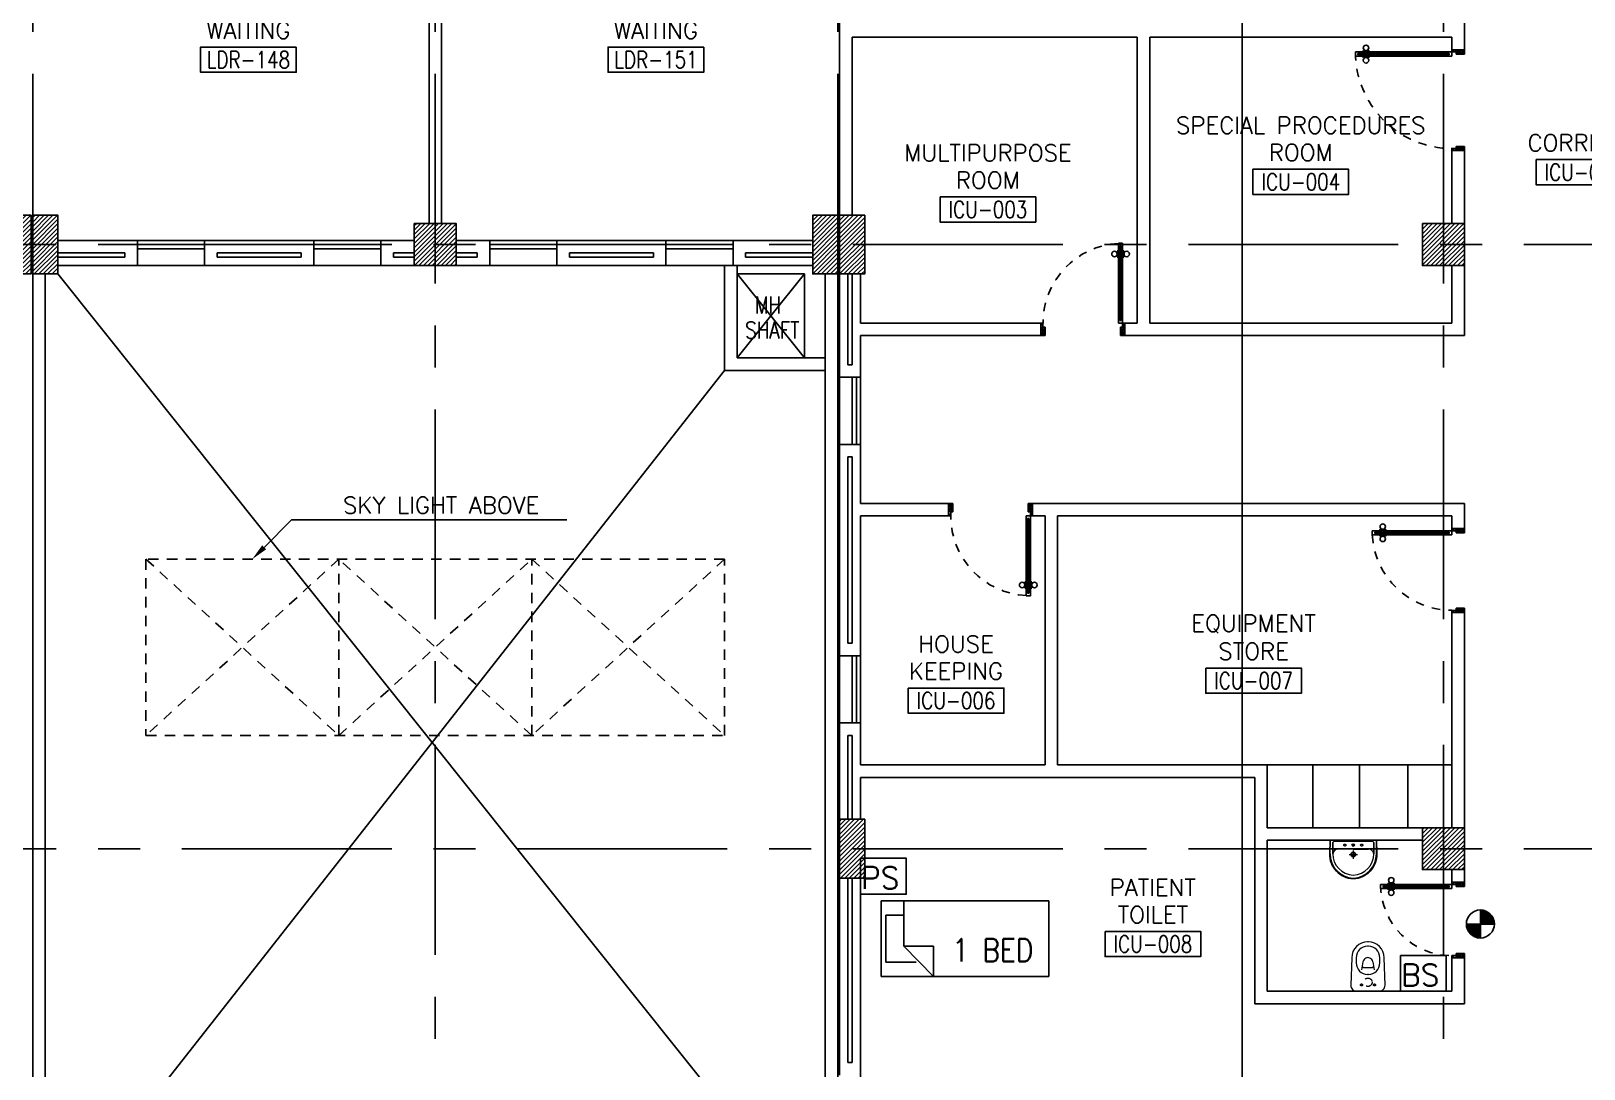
# Model space of a CAD drawing. Extents: x 275967.8 to 276060, y 57291.9 to 57371.4.
# Drawn here: x 276010.74 to 276029.25, y 57310.54 to 57322.91 of the extents above; entities that cross this region are included whole.
import ezdxf
from ezdxf.enums import TextEntityAlignment as Align

# ---------------------------------------------------------------- set-up
doc = ezdxf.new("R2010")
doc.units = 0
doc.header["$MEASUREMENT"] = 0
for name, pattern in [('CENTERX2', [4, 2.5, -0.5, 0.5, -0.5]), ('DASHED', [0.75, 0.5, -0.25]), ('HIDDEN', [0.375, 0.25, -0.125]), ('HIDDEN2', [0.1875, 0.125, -0.0625])]:
    doc.linetypes.add(name, pattern=pattern)
doc.layers.get('0').update_dxf_attribs({"color": 11, "linetype": 'CONTINUOUS'})
for name, color, linetype in [('AXES', 11, 'CENTERX2'), ('COL', 11, 'CONTINUOUS'), ('COUNTER', 11, 'CONTINUOUS'), ('DOOR', 11, 'CONTINUOUS'), ('E-SYSTEM', 4, 'CONTINUOUS'), ('FIX', 11, 'CONTINUOUS'), ('FUR', 11, 'CONTINUOUS'), ('HAT', 11, 'CONTINUOUS'), ('HIDDEN', 11, 'HIDDEN2'), ('INSUL', 11, 'CONTINUOUS'), ('RM-BOX', 11, 'CONTINUOUS'), ('RM-IND', 11, 'CONTINUOUS'), ('RM-NAME', 11, 'CONTINUOUS'), ('RM-NO', 11, 'CONTINUOUS'), ('ROOF', 11, 'CONTINUOUS'), ('RS20', 11, 'CONTINUOUS'), ('SHAFT', 11, 'CONTINUOUS'), ('SUNI-FUR', 11, 'CONTINUOUS'), ('WALL', 11, 'CONTINUOUS'), ('WIN', 11, 'CONTINUOUS')]:
    doc.layers.add(name, color=color, linetype=linetype)
doc.styles.add('ROMANS', font='ROMANS.shx', dxfattribs={"width": 0.6})
doc.styles.add('RS20', font='ROMANS.shx', dxfattribs={"height": 0.2})

# ---------------------------------------------------------------- blocks, each defined once
blk = doc.blocks.new('*X74')
at = {"color": 0}
for p, q in [((61359, 139901), (61808, 140350)), ((61359, 139954), (61755, 140350)), ((61359, 140007), (61702, 140350)), ((61359, 140060), (61649, 140350)), ((61359, 140113), (61596, 140350)), ((61359, 140166), (61543, 140350)), ((61359, 140219), (61490, 140350)), ((61359, 140272), (61437, 140350)), ((61359, 140325), (61384, 140350)), ((61361, 139850), (61859, 140348)), ((61414, 139850), (61859, 140295)), ((61467, 139850), (61859, 140242)), ((61520, 139850), (61859, 140189)), ((61573, 139850), (61859, 140136)), ((61626, 139850), (61859, 140083)), ((61679, 139850), (61859, 140030)), ((61732, 139850), (61859, 139977)), ((61785, 139850), (61859, 139924)), ((61838, 139850), (61859, 139871))]:
    blk.add_line(p, q, dxfattribs=at)
blk = doc.blocks.new('RM1')
at = {"layer": 'RM-BOX'}
blk.add_lwpolyline([(570, -200), (-570, -200), (-570, -500), (570, -500)], close=True, dxfattribs=at)
at = {"layer": 'RM-NAME', "style": 'ROMANS'}
for tag, p in [('ROOMNAME1', (0, 324)), ('ROOMNAME2', (0, 0))]:
    blk.add_attdef(tag, text='', height=200, dxfattribs=at).set_placement(p, align=Align.MIDDLE)
at = {"layer": 'RM-NO', "style": 'ROMANS', "width": 0.8}
blk.add_attdef('ROOMNO', text='', height=200, dxfattribs=at).set_placement((0, -350), align=Align.MIDDLE)
blk = doc.blocks.new('COL50')
at = {"layer": 'COL'}
blk.add_lwpolyline([(-250, 250), (-250, -250), (250, -250), (250, 250)], close=True, dxfattribs=at)
blk = doc.blocks.new('*X91')
at = {"color": 0}
for p, q in [((80579, 132658), (81071, 133150)), ((80579, 132711), (81018, 133150)), ((80579, 132764), (80965, 133150)), ((80579, 132817), (80912, 133150)), ((80579, 132870), (80859, 133150)), ((80579, 132923), (80806, 133150)), ((80579, 132976), (80753, 133150)), ((80579, 133029), (80700, 133150)), ((80579, 133082), (80647, 133150)), ((80579, 133135), (80594, 133150)), ((80624, 132650), (81079, 133105)), ((80677, 132650), (81079, 133052)), ((80730, 132650), (81079, 132999)), ((80783, 132650), (81079, 132946)), ((80836, 132650), (81079, 132892)), ((80890, 132650), (81079, 132839)), ((80943, 132650), (81079, 132786)), ((80996, 132650), (81079, 132733)), ((81049, 132650), (81079, 132680))]:
    blk.add_line(p, q, dxfattribs=at)
blk = doc.blocks.new('C11')
at = {"layer": 'HAT'}
h = blk.add_hatch(dxfattribs=at)
h.set_pattern_fill('ANSI31', color=256, scale=300, style=0)
h.set_pattern_definition([(45, (-248556.182, -75061.005), (-26.5165043, 26.5165043), [])])
h.paths.add_polyline_path([(300, 700), (0, 700), (0, 350), (300, 350)])
h.paths.add_polyline_path([(300, 350), (0, 350), (0, 0), (300, 0)])
at = {"layer": 'COL'}
blk.add_lwpolyline([(300, 700), (300, 0), (0, 0), (0, 700)], close=True, dxfattribs=at)
blk = doc.blocks.new('C11D')
at = {"layer": 'COL', "linetype": 'ByBlock'}
for p in [(-320, 0), (0, 0)]:
    blk.add_blockref('C11', p, dxfattribs=at)
blk = doc.blocks.new('DOOR90')
at = {"layer": 'DOOR', "color": 0, "linetype": 'ByBlock'}
for p, q in [((-150, 0), (-150, -25)), ((-150, 0), (0, 0)), ((0, -50), (0, 0)), ((-1000, -25), (-1000, -75)), ((-1000, -75), (-1000, -25)), ((-950, -25), (-1000, -25)), ((-950, -75), (-1000, -75)), ((-970, -42), (-970, -58)), ((-950, -42), (-970, -42)), ((-950, -58), (-970, -58)), ((-950, -25), (-950, -42)), ((-950, -58), (-950, -75)), ((-918, -25), (-918, -18)), ((-828, -18), (-918, -18)), ((-918, -75), (-918, -82)), ((-828, -82), (-918, -82)), ((-905, -18), (-905, -9)), ((-905, -9), (-840, -9)), ((-905, -18), (-840, -18)), ((-905, -82), (-905, -91)), ((-905, -82), (-840, -82)), ((-905, -91), (-840, -91)), ((-840, -18), (-840, -9)), ((-840, -82), (-840, -91)), ((-828, -25), (-828, -18)), ((-828, -75), (-828, -82)), ((-200, -42), (-200, -25)), ((-200, -25), (-150, -25)), ((-180, -42), (-200, -42)), ((-200, -75), (-200, -58)), ((-200, -58), (-180, -58)), ((-150, -75), (-200, -75)), ((-180, -58), (-180, -42)), ((-150, -75), (-150, -25)), ((-150, -25), (-100, -25)), ((-100, -25), (-100, -50)), ((-100, -50), (0, -50)), ((-150, -900), (-150, -875)), ((-150, -875), (-100, -875)), ((0, -900), (-150, -900)), ((-150, -900), (0, -900)), ((-100, -850), (0, -850)), ((-100, -875), (-100, -850)), ((0, -850), (0, -900))]:
    blk.add_line(p, q, dxfattribs=at)
at = {"layer": 'DOOR', "color": 9, "linetype": 'ByBlock'}
for p, q in [((0, -50), (-114, 0)), ((0, -50), (-40, 0)), ((0, -50), (-100, -37)), ((0, -850), (-114, -900)), ((0, -850), (-100, -863)), ((0, -850), (-40, -900))]:
    blk.add_line(p, q, dxfattribs=at)
at = {"layer": 'DOOR', "linetype": 'ByBlock'}
for p, q in [((-200, -25), (-950, -25)), ((-200, -42), (-950, -42)), ((-200, -58), (-950, -58)), ((-950, -75), (-200, -75))]:
    blk.add_line(p, q, dxfattribs=at)
at = {"layer": 'DOOR', "color": 0, "linetype": 'ByBlock'}
for centre in [(-873, 24), (-873, -124)]:
    blk.add_circle(centre, 32.4, dxfattribs=at)
at = {"layer": 'DOOR', "color": 9, "linetype": 'ByBlock'}
for centre, radius, start, end in [((0, -50), 154, 161.1053, 166.2858), ((0, -50), 134, 158.1598, 169.28), ((0, -50), 94.4, 148.0182, 180), ((0, -50), 74.4, 137.7764, 180), ((0, -50), 114, 154.0838, 167.3774), ((0, -50), 54.4, 113.2074, 180), ((0, -50), 34.4, 90, 180), ((0, -50), 14.4, 90, 180), ((0, -850), 154, 193.7142, 198.8947), ((0, -850), 134, 190.72, 201.8402), ((0, -850), 94.4, 180, 211.9818), ((0, -850), 74.4, 180, 222.2236), ((0, -850), 54.4, 180, 246.7926), ((0, -850), 34.4, 180, 270), ((0, -850), 14.4, 180, 270)]:
    blk.add_arc(centre, radius, start, end, dxfattribs=at)
at = {"layer": 'DOOR', "linetype": 'HIDDEN', "ltscale": 0.5}
blk.add_arc((-150, -25), 850, 180, 270, dxfattribs=at)
blk = doc.blocks.new('DOOR100')
at = {"layer": 'DOOR', "color": 0, "linetype": 'ByBlock'}
for p, q in [((-25, 1300), (-75, 1300)), ((-75, 1300), (-25, 1300)), ((-75, 1250), (-75, 1300)), ((-25, 1250), (-25, 1300)), ((-82, 1205), (-91, 1205)), ((-91, 1205), (-91, 1140)), ((-82, 1140), (-91, 1140)), ((-75, 1218), (-82, 1218)), ((-82, 1128), (-82, 1218)), ((-82, 1205), (-82, 1140)), ((-75, 1128), (-82, 1128)), ((-58, 1250), (-75, 1250)), ((-42, 1270), (-58, 1270)), ((-58, 1250), (-58, 1270)), ((-42, 1250), (-42, 1270)), ((-25, 1250), (-42, 1250)), ((-25, 1218), (-18, 1218)), ((-25, 1128), (-18, 1128)), ((-18, 1128), (-18, 1218)), ((-18, 1205), (-9, 1205)), ((-18, 1205), (-18, 1140)), ((-18, 1140), (-9, 1140)), ((-9, 1205), (-9, 1140)), ((-75, 200), (-58, 200)), ((-75, 150), (-75, 200)), ((-58, 200), (-58, 180)), ((-42, 200), (-25, 200)), ((-42, 180), (-42, 200)), ((-25, 200), (-25, 150)), ((-1200, 0), (-1200, 150)), ((-1200, 150), (-1175, 150)), ((-1200, 150), (-1200, 0)), ((-1150, 0), (-1200, 0)), ((-1175, 150), (-1175, 100)), ((-1175, 100), (-1150, 100)), ((-1150, 100), (-1150, 0)), ((-75, 150), (-25, 150)), ((-58, 180), (-42, 180)), ((-50, 100), (-50, 0)), ((-25, 100), (-50, 100)), ((-50, 0), (0, 0)), ((0, 150), (-25, 150)), ((-25, 150), (-25, 100)), ((0, 150), (0, 0))]:
    blk.add_line(p, q, dxfattribs=at)
at = {"layer": 'DOOR', "linetype": 'ByBlock'}
for p, q in [((-75, 1250), (-75, 200)), ((-58, 200), (-58, 1250)), ((-42, 200), (-42, 1250)), ((-25, 200), (-25, 1250)), ((0, 0), (0, 150))]:
    blk.add_line(p, q, dxfattribs=at)
at = {"layer": 'DOOR', "color": 9, "linetype": 'ByBlock'}
for p, q in [((-1150, 0), (-1200, 114)), ((-1150, 0), (-1200, 40)), ((-1150, 0), (-1163, 100)), ((-50, 0), (0, 114)), ((-50, 0), (-37, 100)), ((-50, 0), (0, 40))]:
    blk.add_line(p, q, dxfattribs=at)
at = {"layer": 'DOOR', "color": 0, "linetype": 'ByBlock'}
for centre in [(-124, 1173), (24, 1173)]:
    blk.add_circle(centre, 32.4, dxfattribs=at)
at = {"layer": 'DOOR', "linetype": 'HIDDEN', "ltscale": 0.5}
blk.add_arc((-25, 150), 1150, 90, 180.0001, dxfattribs=at)
at = {"layer": 'DOOR', "color": 9, "linetype": 'ByBlock'}
for centre, radius, start, end in [((-1150, 0), 154, 103.7142, 108.8947), ((-1150, 0), 134, 100.72, 111.8402), ((-1150, 0), 94.4, 90, 121.9818), ((-1150, 0), 74.4, 90, 132.2236), ((-1150, 0), 54.4, 90, 156.7926), ((-1150, 0), 34.4, 90, 180), ((-1150, 0), 14.4, 90, 180), ((-50, 0), 94.4, 58.0182, 90), ((-50, 0), 74.4, 47.7764, 90), ((-50, 0), 54.4, 23.2074, 90), ((-50, 0), 34.4, 0, 90), ((-50, 0), 14.4, 0, 90), ((-50, 0), 134, 68.1598, 79.28), ((-50, 0), 114, 64.0838, 77.3774), ((-50, 0), 154, 71.1053, 76.2858)]:
    blk.add_arc(centre, radius, start, end, dxfattribs=at)
blk = doc.blocks.new('LAV1')
at = {"layer": 'FIX', "linetype": 'ByBlock', "ltscale": 0.3}
for p, q in [((-280, 210), (-275, 50)), ((-245, 210), (-245, 85)), ((245, 210), (245, 85)), ((280, 210), (275, 50)), ((0, 60), (-220, 60)), ((0, 60), (220, 60))]:
    blk.add_line(p, q, dxfattribs=at)
at = {"layer": 'FIX', "linetype": 'Continuous', "lineweight": 20}
for p, q in [((-275, 210), (-275, 50)), ((275, 210), (275, 50)), ((0, 50), (-275, 50)), ((0, 50), (-252, 50)), ((0, 155), (-181, 155)), ((0, 155), (181, 155)), ((0, 50), (252, 50)), ((0, 50), (275, 50))]:
    blk.add_line(p, q, dxfattribs=at)
at = {"layer": 'FIX', "linetype": 'DASHED', "lineweight": 20, "ltscale": 0.05}
for p, q in [((50, 220), (-50, 220)), ((0, 170), (0, 270)), ((0, 170), (0, 270))]:
    blk.add_line(p, q, dxfattribs=at)
at = {"layer": 'FIX', "lineweight": 20}
for p, q in [((16, 107), (-15, 107)), ((0, 92), (0, 123))]:
    blk.add_line(p, q, dxfattribs=at)
for centre, radius in [((0, 220), 29.5), ((0, 220), 22.5), ((0, 107), 15.5)]:
    blk.add_circle(centre, radius, dxfattribs=at)
at = {"layer": 'FIX', "linetype": 'HIDDEN', "lineweight": 20, "ltscale": 0.05}
for centre in [(-100, 107), (100, 107)]:
    blk.add_circle(centre, 12.4, dxfattribs=at)
at = {"layer": 'FIX', "linetype": 'ByBlock', "ltscale": 0.3}
for centre, radius, start, end in [((7, 220), 287, 91.3776, 182.0064), ((-7, 220), 287, 357.9936, 88.6224), ((-220, 85), 24.9, 179.7021, 269.9486), ((220, 85), 24.9, 270.0514, 0.2979)]:
    blk.add_arc(centre, radius, start, end, dxfattribs=at)
at = {"layer": 'FIX', "linetype": 'Continuous', "lineweight": 20}
for centre, radius, start, end in [((8, 217), 283, 91.6988, 181.351), ((8, 212), 253, 91.7328, 180.4884), ((-8, 217), 283, 358.649, 88.3012), ((-8, 212), 253, 359.5116, 88.2672), ((-179, 222), 66.9, 190.2006, 268.0786), ((179, 222), 66.9, 271.9214, 349.7994)]:
    blk.add_arc(centre, radius, start, end, dxfattribs=at)
blk = doc.blocks.new('WC1')
at = {"layer": 'FIX', "lineweight": 20}
for p, q in [((-210, 204), (-538, 194)), ((-727, 5), (-727, -5)), ((-674, 5), (-674, -5)), ((-534, 24), (-540, 0)), ((-540, 0), (-534, -24)), ((-475, 141), (-538, 141)), ((-395, 76), (-490, 60)), ((-339, 5), (-339, -5)), ((-538, -141), (-475, -141)), ((-490, -60), (-395, -76)), ((-538, -194), (-210, -204))]:
    blk.add_line(p, q, dxfattribs=at)
at = {"layer": 'FIX', "linetype": 'Continuous', "lineweight": 20}
blk.add_line((-420, -47), (-420, 45), dxfattribs=at)
at = {"layer": 'FIX', "lineweight": 20}
blk.add_lwpolyline([(-213, -204), (-210, -204, 0.414214), (-137, -131), (-137, 0), (-137, 131, 0.414214), (-210, 204)], format="xyb", dxfattribs=at)
at = {"layer": 'FIX', "linetype": 'HIDDEN2', "lineweight": 20, "ltscale": 0.3}
blk.add_circle((-245, 0), 49.8, dxfattribs=at)
at = {"layer": 'FIX', "linetype": 'HIDDEN', "lineweight": 20, "ltscale": 0.05}
for centre in [(-213, 78), (-213, -77)]:
    blk.add_circle(centre, 11.6, dxfattribs=at)
at = {"layer": 'FIX', "lineweight": 20}
for centre, radius, start, end in [((-538, 5), 189, 90, 180), ((-538, 5), 136, 90, 180), ((-473, -7), 68.2, 128.9242, 152.8468), ((-464, -18), 82, 108.496, 128.9242), ((-475, 5), 136, 360, 90), ((-538, -5), 189, 180, 270), ((-538, -5), 136, 180, 270), ((-473, 7), 68.2, 207.1532, 231.0758), ((-464, 18), 82, 231.0758, 251.504), ((-475, -5), 136, 270, 0)]:
    blk.add_arc(centre, radius, start, end, dxfattribs=at)
at = {"layer": 'FIX', "linetype": 'Continuous', "lineweight": 20}
for centre, start, end in [((-443, 46), 357.6662, 91.6121), ((-442, -46), 268.3879, 2.3338)]:
    blk.add_arc(centre, 22.3, start, end, dxfattribs=at)
blk = doc.blocks.new('DOOR-10')
at = {"layer": 'DOOR', "color": 0, "linetype": 'ByBlock'}
for p, q in [((-83, 1005), (-92, 1005)), ((-92, 1005), (-92, 940)), ((-83, 940), (-92, 940)), ((-76, 1018), (-83, 1018)), ((-83, 928), (-83, 1018)), ((-83, 1005), (-83, 940)), ((-76, 928), (-83, 928)), ((-26, 1100), (-76, 1100)), ((-76, 1100), (-26, 1100)), ((-76, 1050), (-76, 1100)), ((-59, 1050), (-76, 1050)), ((-43, 1070), (-59, 1070)), ((-59, 1050), (-59, 1070)), ((-43, 1050), (-43, 1070)), ((-26, 1050), (-43, 1050)), ((-26, 1050), (-26, 1100)), ((-26, 1018), (-18, 1018)), ((-26, 928), (-18, 928)), ((-18, 928), (-18, 1018)), ((-18, 1005), (-9, 1005)), ((-18, 1005), (-18, 940)), ((-18, 940), (-9, 940)), ((-9, 1005), (-9, 940)), ((-76, 200), (-59, 200)), ((-76, 150), (-76, 200)), ((-59, 200), (-59, 180)), ((-43, 200), (-26, 200)), ((-43, 180), (-43, 200)), ((-26, 200), (-26, 150)), ((-1001, 0), (-1001, 150)), ((-1001, 150), (-976, 150)), ((-1001, 150), (-1001, 0)), ((-951, 0), (-1001, 0)), ((-976, 150), (-976, 100)), ((-976, 100), (-951, 100)), ((-951, 100), (-951, 0)), ((-76, 150), (-26, 150)), ((-59, 180), (-43, 180)), ((-51, 100), (-51, 0)), ((-26, 100), (-51, 100)), ((-51, 0), (-1, 0)), ((-1, 150), (-26, 150)), ((-26, 150), (-26, 100))]:
    blk.add_line(p, q, dxfattribs=at)
at = {"layer": 'DOOR', "linetype": 'ByBlock'}
for p, q in [((-76, 1050), (-76, 200)), ((-59, 200), (-59, 1050)), ((-43, 200), (-43, 1050)), ((-26, 200), (-26, 1050))]:
    blk.add_line(p, q, dxfattribs=at)
at = {"layer": 'DOOR', "color": 9, "linetype": 'ByBlock'}
for p, q in [((-951, 0), (-1001, 114)), ((-951, 0), (-1001, 40)), ((-951, 0), (-964, 100)), ((-51, 0), (-1, 114)), ((-51, 0), (-37, 100)), ((-51, 0), (-1, 40)), ((-1, 0), (-1, 150))]:
    blk.add_line(p, q, dxfattribs=at)
at = {"layer": 'DOOR', "color": 0, "linetype": 'ByBlock'}
for centre in [(-124, 973), (23, 973)]:
    blk.add_circle(centre, 32.4, dxfattribs=at)
at = {"layer": 'DOOR', "linetype": 'HIDDEN', "ltscale": 0.5}
blk.add_arc((-23, 149), 952, 93.1482, 179.9482, dxfattribs=at)
at = {"layer": 'DOOR', "color": 9, "linetype": 'ByBlock'}
for centre, radius, start, end in [((-951, 0), 154, 103.7142, 108.8947), ((-951, 0), 134, 100.72, 111.8402), ((-951, 0), 94.4, 90, 121.9818), ((-951, 0), 74.4, 90, 132.2236), ((-951, 0), 54.4, 90, 156.7926), ((-951, 0), 34.4, 90, 180), ((-951, 0), 14.4, 90, 180), ((-51, 0), 94.4, 58.0182, 90), ((-51, 0), 74.4, 47.7764, 90), ((-51, 0), 54.4, 23.2074, 90), ((-51, 0), 34.4, 0, 90), ((-51, 0), 14.4, 0, 90), ((-51, 0), 134, 68.1598, 79.28), ((-51, 0), 114, 64.0838, 77.3774), ((-51, 0), 154, 71.1053, 76.2858)]:
    blk.add_arc(centre, radius, start, end, dxfattribs=at)

msp = doc.modelspace()

# ---------------------------------------------------------------- linework, layer by layer
at = {"layer": 'AXES'}
for p, q in [((276015.5555, 57291.8986), (276015.5555, 57370.7113)), ((276027.5755, 57291.8986), (276027.5755, 57370.7113)), ((276010.7555, 57291.8986), (276010.7555, 57370.3613)), ((276020.3555, 57291.8986), (276020.3555, 57370.3613)), ((276020.3755, 57291.8986), (276020.3755, 57370.3613)), ((275968.5355, 57320.3629), (276036.5755, 57320.3629)), ((275968.5355, 57313.1629), (276036.5755, 57313.1629))]:
    msp.add_line(p, q, dxfattribs=at)
at = {"layer": 'COUNTER', "linetype": 'ByBlock'}
for p, q in [((276025.4755, 57314.1629), (276027.6755, 57314.1629)), ((276026.0165, 57314.1629), (276026.0165, 57313.4129)), ((276026.5755, 57314.1629), (276026.5755, 57313.4129)), ((276027.1527, 57314.1629), (276027.1527, 57313.4129))]:
    msp.add_line(p, q, dxfattribs=at)
at = {"layer": 'E-SYSTEM', "color": 4}
for p, q in [((276028.016, 57312.4321), (276028.016, 57312.0978)), ((276028.016, 57312.4199), (276028.0277, 57312.4317)), ((276028.016, 57312.4023), (276028.0435, 57312.4298)), ((276028.016, 57312.3846), (276028.0581, 57312.4267)), ((276028.016, 57312.3669), (276028.0716, 57312.4226)), ((276028.016, 57312.3492), (276028.0842, 57312.4175)), ((276028.016, 57312.3316), (276028.0961, 57312.4117)), ((276028.016, 57312.3139), (276028.1071, 57312.405)), ((276028.016, 57312.2962), (276028.1175, 57312.3977)), ((276028.016, 57312.2785), (276028.1272, 57312.3897)), ((276028.02, 57312.2649), (276028.1362, 57312.3811)), ((276028.1831, 57312.2649), (276027.8488, 57312.2649)), ((276027.8492, 57312.2532), (276027.8609, 57312.2649)), ((276027.8511, 57312.2374), (276027.8786, 57312.2649)), ((276027.8542, 57312.2228), (276027.8963, 57312.2649)), ((276027.8583, 57312.2093), (276027.914, 57312.2649)), ((276027.8634, 57312.1966), (276027.9317, 57312.2649)), ((276027.8692, 57312.1848), (276027.9493, 57312.2649)), ((276027.8758, 57312.1738), (276027.967, 57312.2649)), ((276027.8832, 57312.1634), (276027.9847, 57312.2649)), ((276027.8912, 57312.1537), (276028.0024, 57312.2649)), ((276027.8998, 57312.1447), (276028.016, 57312.2608)), ((276027.9091, 57312.1363), (276028.016, 57312.2432)), ((276027.9191, 57312.1287), (276028.016, 57312.2255)), ((276027.9298, 57312.1217), (276028.016, 57312.2078)), ((276028.0377, 57312.2649), (276028.1445, 57312.3718)), ((276028.0554, 57312.2649), (276028.1522, 57312.3618)), ((276028.0731, 57312.2649), (276028.1592, 57312.3511)), ((276028.0908, 57312.2649), (276028.1655, 57312.3397)), ((276028.1084, 57312.2649), (276028.171, 57312.3275)), ((276028.1261, 57312.2649), (276028.1756, 57312.3144)), ((276028.1438, 57312.2649), (276028.1793, 57312.3005)), ((276028.1615, 57312.2649), (276028.1819, 57312.2853)), ((276028.1791, 57312.2649), (276028.1831, 57312.2689)), ((276027.9412, 57312.1154), (276028.016, 57312.1901)), ((276027.9534, 57312.1099), (276028.016, 57312.1725)), ((276027.9664, 57312.1053), (276028.016, 57312.1548)), ((276027.9804, 57312.1016), (276028.016, 57312.1371)), ((276027.9955, 57312.099), (276028.016, 57312.1194)), ((276028.012, 57312.0978), (276028.016, 57312.1017))]:
    msp.add_line(p, q, dxfattribs=at)
for points in [[(276020.6255, 57313.0484), (276020.6255, 57312.6197), (276021.1707, 57312.6197), (276021.1707, 57313.0484)], [(276027.0637, 57311.8915), (276027.0637, 57311.4629), (276027.6089, 57311.4629), (276027.6089, 57311.8915)]]:
    msp.add_lwpolyline(points, close=True, dxfattribs=at)
msp.add_circle((276028.016, 57312.2649), 0.1672, dxfattribs=at)
at = {"layer": 'FUR'}
for p, q in [((276022.8719, 57312.5394), (276020.8719, 57312.5394)), ((276020.8719, 57312.5394), (276020.8719, 57311.6394)), ((276021.1436, 57312.5394), (276021.1436, 57312.0006)), ((276022.8719, 57311.6394), (276022.8719, 57312.5394)), ((276020.9274, 57312.3695), (276020.9274, 57311.8116)), ((276021.1436, 57312.3695), (276020.9274, 57312.3695)), ((276021.1436, 57312.0006), (276021.497, 57312.0006)), ((276021.1436, 57312.0006), (276021.497, 57311.6394)), ((276021.497, 57311.6394), (276021.497, 57312.0006)), ((276020.8719, 57311.6394), (276022.8719, 57311.6394)), ((276020.9274, 57311.8116), (276021.2871, 57311.8116))]:
    msp.add_line(p, q, dxfattribs=at)
at = {"layer": 'HIDDEN'}
for p, q in [((276019.0055, 57316.6129), (276012.1055, 57316.6129)), ((276012.1055, 57316.6129), (276012.1055, 57314.5129)), ((276014.4055, 57316.6129), (276012.1055, 57314.5129)), ((276012.1055, 57316.6129), (276014.4055, 57314.5129)), ((276016.7055, 57314.5129), (276014.4055, 57316.6129)), ((276014.4055, 57314.5129), (276016.7055, 57316.6129)), ((276014.4055, 57314.5129), (276014.4055, 57316.6129)), ((276014.4055, 57314.5129), (276014.4055, 57316.6129)), ((276019.0055, 57316.6129), (276016.7055, 57314.5129)), ((276016.7055, 57316.6129), (276019.0055, 57314.5129)), ((276016.7055, 57314.5129), (276016.7055, 57316.6129)), ((276016.7055, 57314.5129), (276016.7055, 57316.6129)), ((276019.0055, 57314.5129), (276019.0055, 57316.6129)), ((276012.1055, 57314.5129), (276019.0055, 57314.5129))]:
    msp.add_line(p, q, dxfattribs=at)
at = {"layer": 'INSUL'}
for p, q in [((276011.8555, 57320.2629), (276011.0555, 57320.2629)), ((276011.8555, 57320.2129), (276011.0555, 57320.2129)), ((276011.8555, 57320.2129), (276011.8555, 57320.2629)), ((276013.9555, 57320.2629), (276012.9555, 57320.2629)), ((276012.9555, 57320.2129), (276012.9555, 57320.2629)), ((276013.9555, 57320.2129), (276012.9555, 57320.2129)), ((276013.9555, 57320.2129), (276013.9555, 57320.2629)), ((276015.0555, 57320.2129), (276015.0555, 57320.2629)), ((276015.3055, 57320.2629), (276015.0555, 57320.2629)), ((276015.3055, 57320.2129), (276015.0555, 57320.2129)), ((276015.8055, 57320.2629), (276016.0555, 57320.2629)), ((276015.8055, 57320.2129), (276016.0555, 57320.2129)), ((276016.0555, 57320.2129), (276016.0555, 57320.2629)), ((276017.1555, 57320.2129), (276017.1555, 57320.2629)), ((276017.1555, 57320.2629), (276018.1555, 57320.2629)), ((276017.1555, 57320.2129), (276018.1555, 57320.2129)), ((276018.1555, 57320.2129), (276018.1555, 57320.2629)), ((276019.2555, 57320.2629), (276020.0555, 57320.2629)), ((276019.2555, 57320.2129), (276019.2555, 57320.2629)), ((276019.2555, 57320.2129), (276020.0555, 57320.2129)), ((276020.4755, 57320.0129), (276020.4755, 57318.9311)), ((276020.5255, 57320.0129), (276020.5255, 57318.9311)), ((276020.4755, 57318.9311), (276020.5255, 57318.9311)), ((276020.4755, 57317.8311), (276020.5255, 57317.8311)), ((276020.4755, 57315.6123), (276020.4755, 57317.8311)), ((276020.5255, 57315.6123), (276020.5255, 57317.8311)), ((276020.4755, 57315.6123), (276020.5255, 57315.6123)), ((276020.4755, 57313.5129), (276020.4755, 57314.5123)), ((276020.4755, 57314.5123), (276020.5255, 57314.5123)), ((276020.5255, 57313.5129), (276020.5255, 57314.5123)), ((276020.4755, 57312.8129), (276020.4755, 57310.6129)), ((276020.5255, 57312.8129), (276020.5255, 57310.6129)), ((276020.4755, 57310.6129), (276020.5255, 57310.6129))]:
    msp.add_line(p, q, dxfattribs=at)
at = {"layer": 'RM-IND'}
for p, q in [((276013.5146, 57316.754), (276013.843, 57317.0808)), ((276013.843, 57317.0808), (276014.356, 57317.0808)), ((276014.356, 57317.0808), (276017.1226, 57317.0808))]:
    msp.add_line(p, q, dxfattribs=at)
msp.add_solid([(276013.5381, 57316.7304), (276013.491, 57316.7776), (276013.3728, 57316.6129)], dxfattribs=at)
at = {"layer": 'ROOF'}
for p, q in [((276010.7555, 57320.0129), (276010.7555, 57308.1379)), ((276010.9055, 57320.0129), (276010.9055, 57308.1379)), ((276020.2055, 57320.0129), (276020.2055, 57306.3129)), ((276020.3555, 57320.1129), (276020.3555, 57298.7129))]:
    msp.add_line(p, q, dxfattribs=at)
at = {"layer": 'SHAFT'}
for p, q in [((276020.2055, 57308.5629), (276011.0555, 57320.0129)), ((276010.9055, 57308.5629), (276019.0055, 57318.8629))]:
    msp.add_line(p, q, dxfattribs=at)
at = {"layer": 'SHAFT', "color": 8, "linetype": 'ByBlock', "ltscale": 0.3}
for p, q in [((276019.1555, 57319.0129), (276019.9555, 57320.0129)), ((276019.1555, 57320.0129), (276019.9555, 57319.0129))]:
    msp.add_line(p, q, dxfattribs=at)
at = {"layer": 'SHAFT', "color": 5, "linetype": 'ByBlock'}
for p, q in [((276019.1555, 57319.0129), (276019.9555, 57320.0129)), ((276019.1555, 57320.0129), (276019.9555, 57319.0129))]:
    msp.add_line(p, q, dxfattribs=at)
at = {"layer": 'SHAFT', "color": 7, "linetype": 'ByBlock'}
for points in [[(276019.0055, 57320.1129), (276019.0055, 57318.8629), (276020.2055, 57318.8629)], [(276019.1555, 57320.1129), (276019.1555, 57319.0129), (276020.2055, 57319.0129)]]:
    msp.add_lwpolyline(points, dxfattribs=at)
at = {"layer": 'SHAFT', "color": 3, "linetype": 'ByBlock', "ltscale": 0.3}
msp.add_lwpolyline([(276019.1555, 57319.0129), (276019.9555, 57319.0129), (276019.9555, 57320.0129), (276019.1555, 57320.0129)], close=True, dxfattribs=at)
at = {"layer": 'SHAFT', "color": 5, "linetype": 'ByBlock'}
msp.add_lwpolyline([(276019.1555, 57320.0129), (276019.9555, 57320.0129), (276019.9555, 57319.0129), (276019.1555, 57319.0129)], close=True, dxfattribs=at)
at = {"layer": 'SUNI-FUR', "linetype": 'Continuous'}
msp.add_line((276025.1755, 57298.7629), (276025.1755, 57357.5829), dxfattribs=at)
at = {"layer": 'WALL'}
for p, q in [((276020.3755, 57326.1129), (276020.3755, 57320.6129)), ((276027.8255, 57322.6829), (276027.8255, 57325.5629)), ((276020.5255, 57322.8329), (276020.5255, 57320.7129)), ((276027.6755, 57322.6829), (276027.6755, 57322.8329)), ((276027.6755, 57320.6129), (276027.6755, 57321.4829)), ((276027.8255, 57319.2779), (276027.8255, 57321.4829)), ((276012.0055, 57320.4129), (276011.0555, 57320.4129)), ((276012.0055, 57320.1129), (276012.0055, 57320.4129)), ((276014.1055, 57320.4129), (276012.8055, 57320.4129)), ((276012.8055, 57320.1129), (276012.8055, 57320.4129)), ((276014.1055, 57320.1129), (276014.1055, 57320.4129)), ((276014.9055, 57320.1129), (276014.9055, 57320.4129)), ((276015.3055, 57320.4129), (276014.9055, 57320.4129)), ((276015.8055, 57320.4129), (276016.2055, 57320.4129)), ((276016.2055, 57320.1129), (276016.2055, 57320.4129)), ((276017.0055, 57320.1129), (276017.0055, 57320.4129)), ((276017.0055, 57320.4129), (276018.3055, 57320.4129)), ((276018.3055, 57320.1129), (276018.3055, 57320.4129)), ((276019.1055, 57320.1129), (276019.1055, 57320.4129)), ((276019.1055, 57320.4129), (276020.0555, 57320.4129)), ((276012.0055, 57320.1129), (276011.0555, 57320.1129)), ((276014.1055, 57320.1129), (276012.8055, 57320.1129)), ((276015.3055, 57320.1129), (276014.9055, 57320.1129)), ((276015.8055, 57320.1129), (276016.2055, 57320.1129)), ((276017.0055, 57320.1129), (276018.3055, 57320.1129)), ((276019.1055, 57320.1129), (276020.0555, 57320.1129)), ((276020.3755, 57320.0129), (276020.3755, 57318.7811)), ((276020.6255, 57320.0129), (276020.6255, 57319.4279)), ((276027.6755, 57319.4279), (276027.6755, 57320.1129)), ((276020.6255, 57319.2779), (276020.6255, 57318.7811)), ((276020.3755, 57318.7811), (276020.6255, 57318.7811)), ((276020.3755, 57317.9811), (276020.6255, 57317.9811)), ((276020.3755, 57315.4623), (276020.3755, 57317.9811)), ((276020.6255, 57317.2779), (276020.6255, 57317.9811)), ((276027.8255, 57316.9779), (276027.8255, 57317.2779)), ((276020.6255, 57315.4623), (276020.6255, 57317.1279)), ((276022.8255, 57314.1629), (276022.8255, 57317.1279)), ((276022.9755, 57314.1629), (276022.9755, 57317.1279)), ((276027.6755, 57316.9779), (276027.6755, 57317.1279)), ((276027.6755, 57313.4129), (276027.6755, 57315.9779)), ((276027.8255, 57313.4129), (276027.8255, 57315.9779)), ((276020.3755, 57315.4623), (276020.6255, 57315.4623)), ((276020.3755, 57313.5129), (276020.3755, 57314.6623)), ((276020.3755, 57314.6623), (276020.6255, 57314.6623)), ((276020.6255, 57314.1629), (276020.6255, 57314.6623)), ((276020.6255, 57313.5129), (276020.6255, 57314.0129)), ((276020.3755, 57312.8129), (276020.3755, 57310.4629)), ((276020.6255, 57312.8129), (276020.6255, 57310.4629)), ((276027.6755, 57312.9129), (276027.6755, 57312.7629)), ((276027.6755, 57312.7629), (276027.8255, 57312.7629)), ((276027.8255, 57312.9129), (276027.8255, 57312.7629)), ((276027.6755, 57311.8629), (276027.8255, 57311.8629)), ((276027.6755, 57311.8629), (276027.6755, 57311.4629)), ((276027.8255, 57311.8629), (276027.8255, 57311.3129))]:
    msp.add_line(p, q, dxfattribs=at)
at = {"layer": 'WALL', "linetype": 'ByBlock'}
for p, q in [((276015.4805, 57324.5829), (276015.4805, 57320.6129)), ((276015.6305, 57324.5829), (276015.6305, 57320.6129)), ((276023.9255, 57322.8329), (276020.5255, 57322.8329)), ((276023.9255, 57322.8329), (276023.9255, 57319.4279)), ((276027.6755, 57322.8329), (276024.0755, 57322.8329)), ((276024.0755, 57322.8329), (276024.0755, 57319.4279)), ((276027.8255, 57322.6829), (276027.6755, 57322.6829)), ((276027.8255, 57321.4829), (276027.6755, 57321.4829)), ((276020.6255, 57319.4279), (276022.7755, 57319.4279)), ((276022.7755, 57319.4279), (276022.7755, 57319.2779)), ((276023.7755, 57319.4279), (276023.7755, 57319.2779)), ((276023.7755, 57319.4279), (276023.9255, 57319.4279)), ((276024.0755, 57319.4279), (276027.6755, 57319.4279)), ((276020.6255, 57319.2779), (276022.7755, 57319.2779)), ((276023.7755, 57319.2779), (276027.8255, 57319.2779)), ((276020.6255, 57317.2779), (276021.6755, 57317.2779)), ((276021.6755, 57317.2779), (276021.6755, 57317.1279)), ((276022.6755, 57317.2779), (276022.6755, 57317.1279)), ((276022.6755, 57317.2779), (276027.8255, 57317.2779)), ((276027.8255, 57317.2779), (276027.8255, 57317.1279)), ((276020.6255, 57317.1279), (276021.6755, 57317.1279)), ((276022.6755, 57317.1279), (276022.8255, 57317.1279)), ((276022.9755, 57317.1279), (276027.6755, 57317.1279)), ((276027.8255, 57316.9779), (276027.6755, 57316.9779)), ((276027.8255, 57315.9779), (276027.6755, 57315.9779)), ((276022.8255, 57314.1629), (276020.6255, 57314.1629)), ((276025.4755, 57314.1629), (276022.9755, 57314.1629)), ((276025.4755, 57314.1629), (276025.4755, 57313.4129)), ((276025.3255, 57314.0129), (276020.6255, 57314.0129)), ((276025.3255, 57311.3129), (276025.3255, 57314.0129)), ((276027.3255, 57313.4129), (276025.4755, 57313.4129)), ((276027.3255, 57313.2629), (276025.4755, 57313.2629)), ((276025.4755, 57311.4629), (276025.4755, 57313.2629)), ((276020.6255, 57311.6629), (276020.6255, 57306.3129)), ((276027.6755, 57311.4629), (276025.4755, 57311.4629)), ((276027.8255, 57311.3129), (276025.3255, 57311.3129))]:
    msp.add_line(p, q, dxfattribs=at)
at = {"layer": 'WALL', "linetype": 'ByBlock', "ltscale": 0.3}
for points in [[(276010.7555, 57320.7129), (276011.0555, 57320.7129), (276011.0555, 57320.0129), (276010.7555, 57320.0129)], [(276020.0555, 57320.7129), (276020.3555, 57320.7129), (276020.3555, 57320.0129), (276020.0555, 57320.0129)], [(276020.3755, 57320.0129), (276020.6755, 57320.0129), (276020.6755, 57320.7129), (276020.3755, 57320.7129)], [(276015.3055, 57320.6129), (276015.8055, 57320.6129), (276015.8055, 57320.1129), (276015.3055, 57320.1129)], [(276027.3255, 57320.6129), (276027.8255, 57320.6129), (276027.8255, 57320.1129), (276027.3255, 57320.1129)], [(276020.3755, 57312.8129), (276020.6755, 57312.8129), (276020.6755, 57313.5129), (276020.3755, 57313.5129)], [(276027.3255, 57313.4129), (276027.8255, 57313.4129), (276027.8255, 57312.9129), (276027.3255, 57312.9129)]]:
    msp.add_lwpolyline(points, close=True, dxfattribs=at)
at = {"layer": 'WIN'}
for p, q in [((276012.0055, 57320.4129), (276012.8055, 57320.4129)), ((276012.0055, 57320.3629), (276012.8055, 57320.3629)), ((276014.1055, 57320.4129), (276014.9055, 57320.4129)), ((276014.1055, 57320.3629), (276014.9055, 57320.3629)), ((276017.0055, 57320.4129), (276016.2055, 57320.4129)), ((276017.0055, 57320.3629), (276016.2055, 57320.3629)), ((276019.1055, 57320.4129), (276018.3055, 57320.4129)), ((276019.1055, 57320.3629), (276018.3055, 57320.3629)), ((276012.0055, 57320.3129), (276012.8055, 57320.3129)), ((276014.1055, 57320.3129), (276014.9055, 57320.3129)), ((276017.0055, 57320.3129), (276016.2055, 57320.3129)), ((276019.1055, 57320.3129), (276018.3055, 57320.3129)), ((276012.0055, 57320.1129), (276012.8055, 57320.1129)), ((276014.1055, 57320.1129), (276014.9055, 57320.1129)), ((276017.0055, 57320.1129), (276016.2055, 57320.1129)), ((276019.1055, 57320.1129), (276018.3055, 57320.1129)), ((276020.3755, 57317.9811), (276020.3755, 57318.7811)), ((276020.5255, 57317.9811), (276020.5255, 57318.7811)), ((276020.5755, 57317.9811), (276020.5755, 57318.7811)), ((276020.6255, 57317.9811), (276020.6255, 57318.7811)), ((276020.3755, 57314.6623), (276020.3755, 57315.4623)), ((276020.5255, 57314.6623), (276020.5255, 57315.4623)), ((276020.5755, 57314.6623), (276020.5755, 57315.4623)), ((276020.6255, 57314.6623), (276020.6255, 57315.4623))]:
    msp.add_line(p, q, dxfattribs=at)

# ---------------------------------------------------------------- block references
at = {"layer": 'COL', "linetype": 'ByBlock', "xscale": 0.001, "yscale": 0.001, "zscale": 0.001}
for name, p in [('C11D', (276010.7555, 57320.0129)), ('C11D', (276020.3755, 57320.0129)), ('C11', (276020.3755, 57312.8129))]:
    msp.add_blockref(name, p, dxfattribs=at)
at = {"layer": 'COL', "xscale": 0.001, "yscale": 0.001, "zscale": 0.001}
for p in [(276015.5555, 57320.3629), (276027.5755, 57320.3629), (276027.5755, 57313.1629)]:
    msp.add_blockref('COL50', p, dxfattribs=at)
at = {"layer": 'DOOR', "color": 0, "linetype": 'ByBlock', "xscale": 0.001, "yscale": 0.001, "zscale": 0.001, "rotation": 90}
msp.add_blockref('DOOR100', (276027.8255, 57322.6829), dxfattribs=at)
at = {"layer": 'DOOR', "color": 0, "linetype": 'ByBlock', "ltscale": 0.3, "xscale": 0.001, "yscale": 0.001, "zscale": 0.001}
msp.add_blockref('DOOR-10', (276023.7762, 57319.2779), dxfattribs=at)
at = {"layer": 'DOOR', "color": 0, "linetype": 'ByBlock', "ltscale": 0.3, "yscale": 0.001, "zscale": 0.001}
for p, xscale, rotation in [((276022.6762, 57317.2779), -0.001, 180), ((276027.8255, 57316.9786), 0.001, 90)]:
    msp.add_blockref('DOOR-10', p, dxfattribs=dict(at, xscale=xscale, rotation=rotation))
at = {"layer": 'DOOR', "color": 0, "linetype": 'ByBlock', "xscale": 0.001, "yscale": 0.001, "zscale": 0.001}
msp.add_blockref('DOOR90', (276027.8255, 57312.7629), dxfattribs=at)
at = {"layer": 'FIX', "xscale": 0.001, "yscale": 0.001, "zscale": 0.001}
for name, p, rotation in [('LAV1', (276026.5005, 57313.3129), 180), ('WC1', (276026.6755, 57311.3259), 270)]:
    msp.add_blockref(name, p, dxfattribs=dict(at, rotation=rotation))
at = {"layer": 'HAT', "xscale": 0.001, "yscale": 0.001, "zscale": 0.001}
for name, p in [('*X74', (275953.9463, 57180.2632)), ('*X91', (275946.7463, 57187.4632)), ('*X91', (275946.7463, 57180.2632))]:
    msp.add_blockref(name, p, dxfattribs=at)
at = {"layer": 'RM-NAME', "xscale": 0.001, "yscale": 0.001, "zscale": 0.001}
for p, values in [((276013.3274, 57322.9164), {'ROOMNO': 'LDR-148', 'ROOMNAME2': 'WAITING', 'ROOMNAME1': 'FEMALE'}), ((276018.1861, 57322.9164), {'ROOMNO': 'LDR-151', 'ROOMNAME2': 'WAITING', 'ROOMNAME1': 'MALE'})]:
    msp.add_blockref('RM1', p, dxfattribs=at).add_auto_attribs(values)
at = {"layer": 'RM-NAME'}
ref = msp.add_blockref('RM1', (276025.8747, 57321.4602), dxfattribs=dict(at, xscale=-0.001, yscale=0.001, zscale=0.001))
ref.add_attrib('ROOMNO', 'ICU-004', dxfattribs={"layer": 'RM-NO', "height": 0.2, "style": 'ROMANS', "width": 0.8}).set_placement((276025.8747, 57321.1102), align=Align.MIDDLE)
ref.add_attrib('ROOMNAME2', 'ROOM', dxfattribs={"height": 0.2, "style": 'ROMANS'}).set_placement((276025.8747, 57321.4602), align=Align.MIDDLE)
ref.add_attrib('ROOMNAME1', 'SPECIAL PROCEDURES', dxfattribs={"height": 0.2, "style": 'ROMANS'}).set_placement((276025.8747, 57321.784), align=Align.MIDDLE)
ref = msp.add_blockref('RM1', (276029.2508, 57321.5749), dxfattribs=dict(at, xscale=-0.001, yscale=0.001, zscale=0.001))
ref.add_attrib('ROOMNO', 'ICU-005', dxfattribs={"layer": 'RM-NO', "height": 0.2, "style": 'ROMANS', "width": 0.8}).set_placement((276029.2508, 57321.2249), align=Align.MIDDLE)
ref.add_attrib('ROOMNAME2', 'CORRIDOR', dxfattribs={"height": 0.2, "style": 'ROMANS'}).set_placement((276029.2508, 57321.5749), align=Align.MIDDLE)
ref = msp.add_blockref('RM1', (276022.144, 57321.1311), dxfattribs=dict(at, xscale=-0.001, yscale=0.001, zscale=0.001))
ref.add_attrib('ROOMNO', 'ICU-003', dxfattribs={"layer": 'RM-NO', "height": 0.2, "style": 'ROMANS', "width": 0.8}).set_placement((276022.144, 57320.7811), align=Align.MIDDLE)
ref.add_attrib('ROOMNAME2', 'ROOM', dxfattribs={"height": 0.2, "style": 'ROMANS'}).set_placement((276022.144, 57321.1311), align=Align.MIDDLE)
ref.add_attrib('ROOMNAME1', 'MULTIPURPOSE', dxfattribs={"height": 0.2, "style": 'ROMANS'}).set_placement((276022.144, 57321.4549), align=Align.MIDDLE)
ref = msp.add_blockref('RM1', (276025.312, 57315.5153), dxfattribs=dict(at, xscale=-0.001, yscale=0.001, zscale=0.001))
ref.add_attrib('ROOMNO', 'ICU-007', dxfattribs={"layer": 'RM-NO', "height": 0.2, "style": 'ROMANS', "width": 0.8}).set_placement((276025.312, 57315.1653), align=Align.MIDDLE)
ref.add_attrib('ROOMNAME2', 'STORE', dxfattribs={"height": 0.2, "style": 'ROMANS'}).set_placement((276025.312, 57315.5153), align=Align.MIDDLE)
ref.add_attrib('ROOMNAME1', 'EQUIPMENT', dxfattribs={"height": 0.2, "style": 'ROMANS'}).set_placement((276025.312, 57315.8391), align=Align.MIDDLE)
ref = msp.add_blockref('RM1', (276021.7643, 57315.2778), dxfattribs=dict(at, xscale=-0.001, yscale=0.001, zscale=0.001))
ref.add_attrib('ROOMNO', 'ICU-006', dxfattribs={"layer": 'RM-NO', "height": 0.2, "style": 'ROMANS', "width": 0.8}).set_placement((276021.7643, 57314.9278), align=Align.MIDDLE)
ref.add_attrib('ROOMNAME2', 'KEEPING', dxfattribs={"height": 0.2, "style": 'ROMANS'}).set_placement((276021.7643, 57315.2778), align=Align.MIDDLE)
ref.add_attrib('ROOMNAME1', 'HOUSE', dxfattribs={"height": 0.2, "style": 'ROMANS'}).set_placement((276021.7643, 57315.6016), align=Align.MIDDLE)
ref = msp.add_blockref('RM1', (276024.1109, 57312.3762), dxfattribs=dict(at, xscale=-0.001, yscale=0.001, zscale=0.001))
ref.add_attrib('ROOMNO', 'ICU-008', dxfattribs={"layer": 'RM-NO', "height": 0.2, "style": 'ROMANS', "width": 0.8}).set_placement((276024.1109, 57312.0262), align=Align.MIDDLE)
ref.add_attrib('ROOMNAME2', 'TOILET', dxfattribs={"height": 0.2, "style": 'ROMANS'}).set_placement((276024.1109, 57312.3762), align=Align.MIDDLE)
ref.add_attrib('ROOMNAME1', 'PATIENT', dxfattribs={"height": 0.2, "style": 'ROMANS'}).set_placement((276024.1109, 57312.7), align=Align.MIDDLE)

# ---------------------------------------------------------------- texts
at = {"layer": 'E-SYSTEM', "color": 4, "style": 'ROMANS'}
for s, p in [('PS', (276020.6328, 57312.6851)), ('BS', (276027.0709, 57311.5283))]:
    msp.add_text(s, height=0.26, dxfattribs=at).set_placement(p)
at = {"layer": 'RM-NAME', "style": 'ROMANS'}
msp.add_text('SKY LIGHT ABOVE', height=0.2, dxfattribs=at).set_placement((276014.456, 57317.2558), align=Align.MIDDLE_LEFT)
at = {"layer": 'RS20', "style": 'RS20', "width": 0.85}
msp.add_text('1 BED', height=0.2736, dxfattribs=at).set_placement((276022.203, 57311.9532), align=Align.MIDDLE)
at = {"layer": 'SHAFT', "color": 4, "style": 'ROMANS', "width": 0.8}
for s, p in [('MH', (276019.5224, 57319.6424)), ('SHAFT', (276019.5735, 57319.3425))]:
    msp.add_text(s, height=0.2, dxfattribs=at).set_placement(p, align=Align.MIDDLE)

doc.saveas('drawing.dxf')
